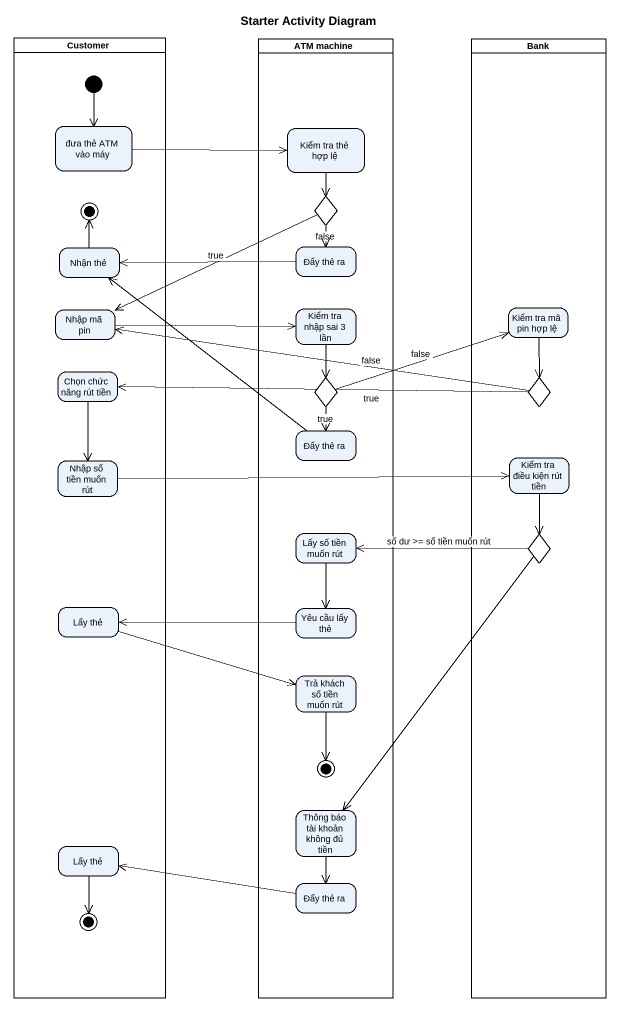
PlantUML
@startuml
title Starter Activity Diagram
hide empty description
state Customer <<partition>> {
  state "đưa thẻ ATM vào máy" as đưa_thẻ_ATM_vào_máy
  state final1 <<end>>
  state "Nhận thẻ" as Nhận_thẻ
  state "Nhập mã pin" as Nhập_mã_pin
  state "Chọn chức năng rút tiền" as Chọn_chức_năng_rút_tiền
  state "Nhập số tiền muốn rút" as Nhập_số_tiền_muốn_rút
  state "Lấy thẻ" as Lấy_thẻ
  state "Lấy thẻ" as Lấy_thẻ_2
  state final3 <<end>>
  [*] --> đưa_thẻ_ATM_vào_máy
}
state "ATM machine" as ATM_machine <<partition>> {
  state "Kiểm tra thẻ hợp lệ" as Kiểm_tra_thẻ_hợp_lệ
  state choice1 <<choice>>
  state "Đẩy thẻ ra" as Đẩy_thẻ_ra
  state "Kiểm tra nhập sai 3 lần" as Kiểm_tra_nhập_sai_3_lần
  state choice2 <<choice>>
  state "Đẩy thẻ ra" as Đẩy_thẻ_ra_2
  state "Lấy số tiền muốn rút" as Lấy_số_tiền_muốn_rút
  state "Yêu cầu lấy thẻ" as Yêu_cầu_lấy_thẻ
  state "Trả khách số tiền muốn rút" as Trả_khách_số_tiền_muốn_rút
  state "Thông báo tài khoản không đủ tiền" as Thông_báo_tài_khoản_không
  state "Đẩy thẻ ra" as Đẩy_thẻ_ra_3
  Trả_khách_số_tiền_muốn_rút --> [*]
}
state Bank <<partition>> {
  state "Kiểm tra mã pin hợp lệ" as Kiểm_tra_mã_pin_hợp_lệ
  state choice3 <<choice>>
  state "Kiểm tra điều kiện rút tiền" as Kiểm_tra_điều_kiện_rút_tiền
  state choice4 <<choice>>
}
đưa_thẻ_ATM_vào_máy -right-> Kiểm_tra_thẻ_hợp_lệ
Kiểm_tra_thẻ_hợp_lệ --> choice1
choice1 --> Đẩy_thẻ_ra : false
choice1 -left-> Nhập_mã_pin : true
Nhận_thẻ -up-> final1
Đẩy_thẻ_ra -left-> Nhận_thẻ
Nhập_mã_pin -right-> Kiểm_tra_nhập_sai_3_lần
Kiểm_tra_nhập_sai_3_lần --> choice2
Kiểm_tra_mã_pin_hợp_lệ --> choice3
Chọn_chức_năng_rút_tiền --> Nhập_số_tiền_muốn_rút
choice2 -right-> Kiểm_tra_mã_pin_hợp_lệ : false
choice2 --> Đẩy_thẻ_ra_2 : true
choice3 -left-> Nhập_mã_pin : false
choice3 -left-> Chọn_chức_năng_rút_tiền : true
Đẩy_thẻ_ra_2 -up-> Nhận_thẻ
Nhập_số_tiền_muốn_rút -right-> Kiểm_tra_điều_kiện_rút_tiền
Kiểm_tra_điều_kiện_rút_tiền --> choice4
Lấy_số_tiền_muốn_rút --> Yêu_cầu_lấy_thẻ
choice4 -left-> Lấy_số_tiền_muốn_rút : số dư >= số tiền muốn rút
choice4 --> Thông_báo_tài_khoản_không
Lấy_thẻ -right-> Trả_khách_số_tiền_muốn_rút
Yêu_cầu_lấy_thẻ -left-> Lấy_thẻ
Thông_báo_tài_khoản_không --> Đẩy_thẻ_ra_3
Lấy_thẻ_2 --> final3
Đẩy_thẻ_ra_3 -left-> Lấy_thẻ_2
@enduml
